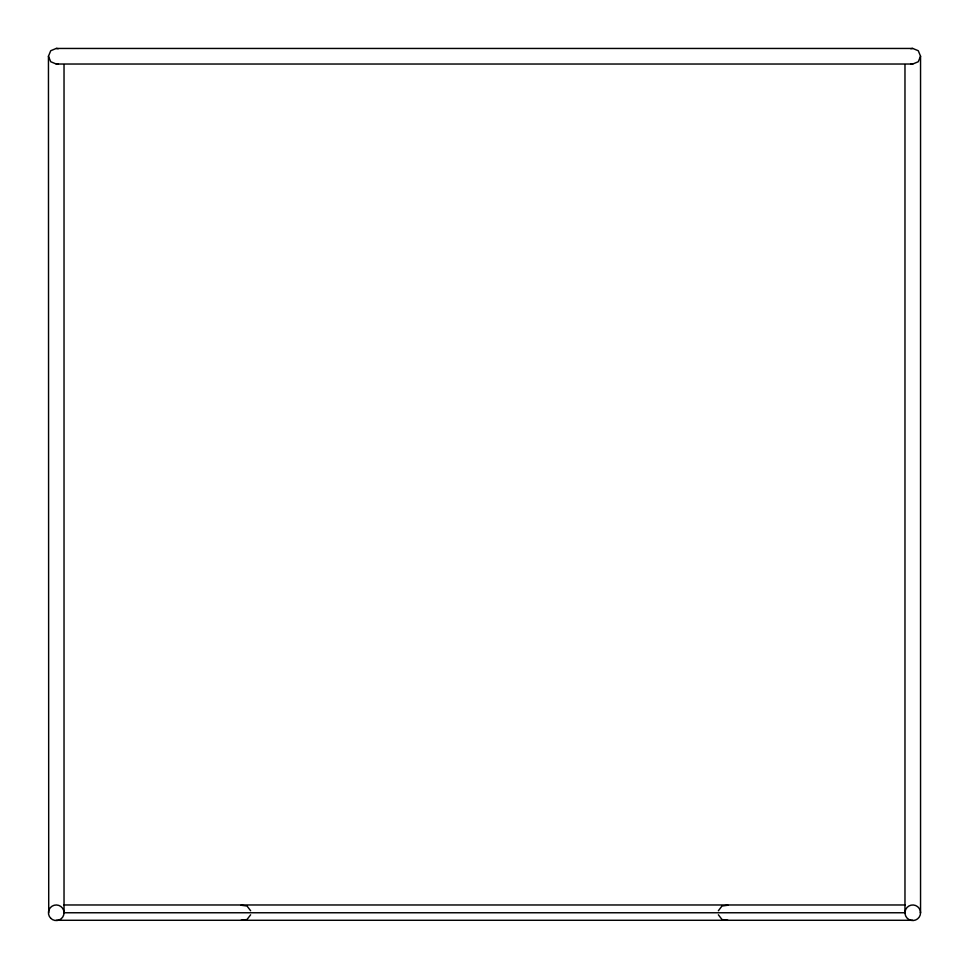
<?xml version="1.0" encoding="UTF-8"?>
<svg xmlns="http://www.w3.org/2000/svg" width="969" height="969" viewBox="0 0 969 969"><rect width="100%" height="100%" fill="white"/><g stroke="black" fill="none" stroke-linecap="round" stroke-linejoin="round"><path stroke-width="1.45" d="M48.716 912.762L48.45 56.238L50.727 50.727L56.238 48.45L912.762 48.45L918.273 50.727L920.55 56.238L920.55 912.762A7.788 7.788 0 0 1 908.874 919.508A7.788 7.788 0 0 1 908.874 906.015A7.788 7.788 0 0 1 920.55 912.762L920.284 912.762M920.55 56.238L918.273 61.737L912.762 64.027L56.238 64.027L50.727 61.737L48.45 56.238M250.632 914.784L247.01 919.508L241.099 920.284M718.368 910.751L721.99 906.015L727.901 905.24M56.238 64.027L58.249 63.76M910.751 48.716L912.762 48.45M241.099 905.24L247.01 906.015L250.632 910.751M727.901 920.284L721.99 919.508L718.368 914.784M63.736 904.973L905.264 904.973M63.76 912.762L905.24 912.762M910.751 63.76L912.762 64.027M56.238 48.45L58.249 48.716M912.762 920.284L56.238 920.284M904.973 64.584L904.973 912.762M64.027 64.584L64.027 912.762M50.727 918.273A7.788 7.788 0 0 0 63.76 914.784A7.788 7.788 0 0 0 54.216 905.24A7.788 7.788 0 0 0 50.727 918.273"/></g></svg>
